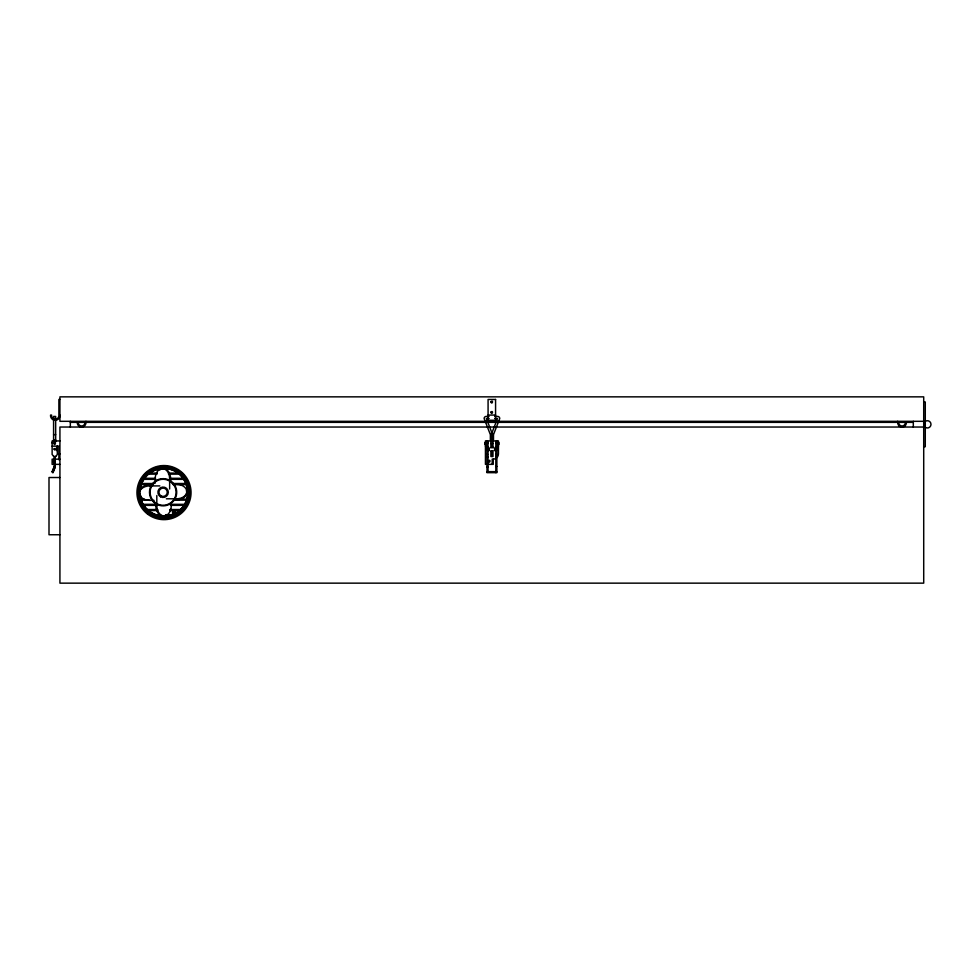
<?xml version="1.0" encoding="UTF-8"?>
<svg xmlns="http://www.w3.org/2000/svg" width="980" height="980" viewBox="0 0 980 980"><rect width="100%" height="100%" fill="white"/><g stroke="black" fill="none" stroke-linecap="round" stroke-linejoin="round"><path stroke-width="1.47" d="M140.263 489.743C140.998 479.428 149.732 470.216 159.997 468.93L155.465 468.93M53.349 471.637L52.124 471.895L52.908 472.666L55.248 466.431M54.206 466.431L52.124 471.895L54.206 467.154L54.206 457.06L52.124 454.463L52.124 440.939L59.927 440.939M52.908 472.666L55.248 467.154L55.248 457.06L57.33 454.463L57.33 445.876M492.94 447.174L491.397 447.309M491.397 451.168L492.438 451.155M494.288 448.252L495.598 449.269L494.288 450.273M59.927 399.46L58.886 399.46L58.886 415.067A3.675 3.675 0 0 1 55.248 419.232M923.711 401.971L925.279 401.971L925.279 446.721L923.711 446.721M488.077 415.067L495.574 415.067M489.069 416.427L486.215 416.427A2.083 2.083 0 0 0 484.132 418.509L490.368 434.642L490.368 439.849L491.409 439.849M494.79 416.427L497.656 416.427A2.083 2.083 0 0 1 499.739 418.509L493.491 434.642L493.491 439.849L492.45 439.849M53.582 418.509L55.664 418.509M489.143 418.509L486.362 418.509L491.935 432.903L497.509 418.509L494.716 418.509M923.711 421.314L59.927 421.314L59.927 396.851L923.711 396.851L923.711 583.149L59.927 583.149L59.927 427.035L923.711 427.035M70.34 422.356L913.311 422.356M923.711 424.34L925.279 424.34M53.582 434.642L55.664 434.642M491.409 435.684L492.45 435.684M53.582 439.849L55.664 439.849M486.987 443.009L488.028 443.009M495.831 443.009L496.872 443.009M490.894 443.487L492.977 443.487M52.124 446.145L58.886 446.145L58.886 459.804M485.443 446.145L486.484 446.145L486.484 440.939M498.452 446.145L497.411 446.145L497.411 440.939M58.886 453.948L59.927 453.948M486.987 454.463L488.028 454.463M495.831 454.463L496.872 454.463M53.582 456.496L55.664 456.496M486.987 457.06L488.028 457.06M495.831 457.06L496.872 457.06M59.927 459.155L52.124 459.155L52.124 464.349L59.927 464.349M493.246 459.155L493.246 464.349L485.443 464.349L485.443 440.939L498.452 440.939L498.452 453.948A5.206 5.206 0 0 1 493.246 459.155L492.205 459.155L492.205 464.349M495.831 466.431L496.872 466.431M486.987 467.154L488.028 467.154M165.461 468.93L172.676 468.93M488.028 471.637L495.831 471.637M486.987 471.895L496.872 471.895M149.475 473.095L157.229 473.095M168.94 473.095L178.225 473.095M147.956 474.136L157.033 474.136M168.487 474.136L181.263 474.136M59.927 477.517L49 477.517L49 534.749L59.927 534.749M144.722 478.301L155.526 478.301M169.761 478.301L183.015 478.301M155.195 483.165L155.195 478.779A10.204 7.215 -90 0 1 162.411 468.575A10.204 7.215 -90 0 1 169.638 478.779L170.594 478.779L170.594 481.707M143.411 479.343L155.796 479.343M170.569 479.343L184.289 479.343M141.818 483.507L154.007 483.507M172.174 483.507L185.894 483.507M173.668 484.353L176.584 484.353A10.204 7.215 0 0 1 186.8 491.568A10.204 7.215 0 0 1 176.584 498.796L166.38 498.796M140.385 484.549L153.419 484.549M172.884 484.549L187.315 484.549M139.429 492.168A10.204 7.215 0 0 1 149.634 484.953L152.549 484.953M154.007 500.351L149.634 500.351A10.204 7.215 0 0 1 139.429 493.136A10.204 7.215 0 0 1 149.634 485.909L159.85 485.909M140.385 499.114L143.962 499.114M180.565 499.114L187.315 499.114M173.668 499.751L176.584 499.751A10.204 7.215 0 0 0 186.445 490.662M140.385 500.155L149.475 500.155M173.693 500.155L187.315 500.155M141.904 504.32L157.033 504.32M170.667 504.32L184.473 504.32M143.411 505.362L157.033 505.362M170.422 505.362L184.289 505.362M155.845 502.814L155.845 505.729L156.812 505.729A10.204 7.215 -90 0 0 164.028 515.933A10.204 7.215 -90 0 0 171.255 505.729L171.255 502.814M146.437 509.527L157.768 509.527M169.81 509.527L181.263 509.527M169.626 510.066L175.065 510.115M147.956 510.568L157.694 510.568M169.907 510.568L179.071 510.568M153.003 514.721L160.304 514.721M166.135 514.721L173.693 514.721M156.518 515.762L172.235 515.762M489.547 448.24L488.322 449.06L489.412 450.298M165.645 468.685C184.963 468.991 195.008 495.268 181.312 508.73C168.952 523.002 142.517 515.223 140.459 496.346M913.311 421.314L913.311 427.035M897.692 421.314L897.692 422.356A4.361 4.361 0 0 0 902.041 427.035A4.361 4.361 0 0 0 906.39 422.356M498.955 442.495L498.955 444.577M497.399 448.448L497.399 450.016M495.831 472.666L495.831 441.466L496.872 441.453L496.872 472.666L486.987 472.666L486.987 441.466L488.028 441.453L488.028 471.895M495.317 447.162L495.317 451.302M492.977 440.89L492.977 447.823M492.977 450.714L492.977 456.496L490.894 456.496L490.894 450.714M492.45 440.89L492.45 432.903L491.409 432.903L491.409 440.89M491.948 443.487L491.948 447.823M491.948 450.714L491.948 456.496M490.894 440.89L490.894 447.823M488.555 447.162L488.555 451.302M486.472 448.448L486.472 450.016M484.904 442.495L484.904 444.565M176.584 498.796L176.584 499.751M174.71 510.519L174.71 513.679M174.575 510.066L174.661 513.447M173.852 510.066L173.852 514.243M173.558 510.066L173.558 514.243M173.362 510.066L173.362 514.243M173.068 510.066L173.068 515.076M172.872 510.066L172.872 515.076M172.578 510.066L172.578 515.076M169.638 478.779L169.638 488.996M156.812 495.525L156.812 505.729M149.634 484.953L149.634 485.909M85.946 421.314L85.946 422.356A4.361 4.361 0 0 1 81.597 427.035A4.361 4.361 0 0 1 77.261 422.356M70.34 421.314L70.34 427.035M55.664 440.89L55.664 416.451L53.582 416.427L53.582 440.89M59.927 415.067A4.704 4.704 0 0 1 55.248 420.273M53.949 420.089A4.704 4.704 0 0 1 50.556 415.067L51.597 415.067A3.675 3.675 0 0 0 54.218 419.085M52.124 443.009A1.556 1.556 0 0 1 52.442 442.066M53.275 441.502A1.556 1.556 0 0 1 53.68 441.453L55.762 441.453A1.556 1.556 0 0 1 56.166 441.502M56.473 448.044A2.083 2.083 0 0 1 56.362 450.579M140.789 495.782A10.204 7.215 0 0 1 139.773 494.043M166.674 514.574A10.204 7.215 -90 0 1 155.845 505.729M159.764 469.947A10.204 7.215 -90 0 1 170.594 478.779M139.919 491.862A23.937 23.937 0 0 1 175.873 471.649A23.937 23.937 0 0 1 176.118 512.908A23.937 23.937 0 0 1 139.932 493.112M84.905 422.356A3.32 3.32 0 0 1 81.597 425.994A3.32 3.32 0 0 1 78.302 422.356M905.348 422.356A3.32 3.32 0 0 1 902.041 425.994A3.32 3.32 0 0 1 898.734 422.356M490.821 401.788C492.095 405.769 493.908 398.983 490.821 401.788M490.821 412.2C492.095 416.169 493.908 409.395 490.821 412.2M488.346 460.968C489.62 464.937 491.433 458.162 488.346 460.968M53.729 443.23C54.856 447.248 56.914 440.535 53.729 443.23M54.023 448.987C54.819 452.013 56.46 447.015 54.023 448.987M53.226 461.384C54.096 465.463 56.595 458.91 53.226 461.384M495.574 399.46L488.077 399.46L488.077 420.273L495.574 420.273L495.574 399.46M925.537 427.501A3.638 3.638 0 0 0 931 424.34A3.638 3.638 0 0 0 925.537 421.192A3.638 3.638 0 0 0 925.537 427.501M147.588 514.108A27.06 27.06 0 0 0 190.831 496.064A27.06 27.06 0 0 0 153.578 467.632A27.06 27.06 0 0 0 147.588 514.108M155.477 503.536A13.61 13.61 0 0 0 176.682 493.234A13.61 13.61 0 0 0 157.155 480.016A13.61 13.61 0 0 0 155.477 503.536M156.041 503.193A13.009 13.009 0 0 0 176.094 492.916A13.009 13.009 0 0 0 157.18 480.69A13.009 13.009 0 0 0 156.041 503.193M160.5 496.774A5.206 5.206 0 0 0 168.315 492.266A5.206 5.206 0 0 0 160.5 487.758A5.206 5.206 0 0 0 160.5 496.774M160.696 495.66A4.165 4.165 0 0 0 167.249 492.658A4.165 4.165 0 0 0 161.369 488.481A4.165 4.165 0 0 0 160.696 495.66M150.945 514.892A26.019 26.019 0 0 0 189.973 492.364A26.019 26.019 0 0 0 150.945 469.824A26.019 26.019 0 0 0 150.945 514.892M150.565 513.447A24.978 24.978 0 0 0 188.907 493.418A24.978 24.978 0 0 0 152.402 470.216A24.978 24.978 0 0 0 150.565 513.447"/></g></svg>
